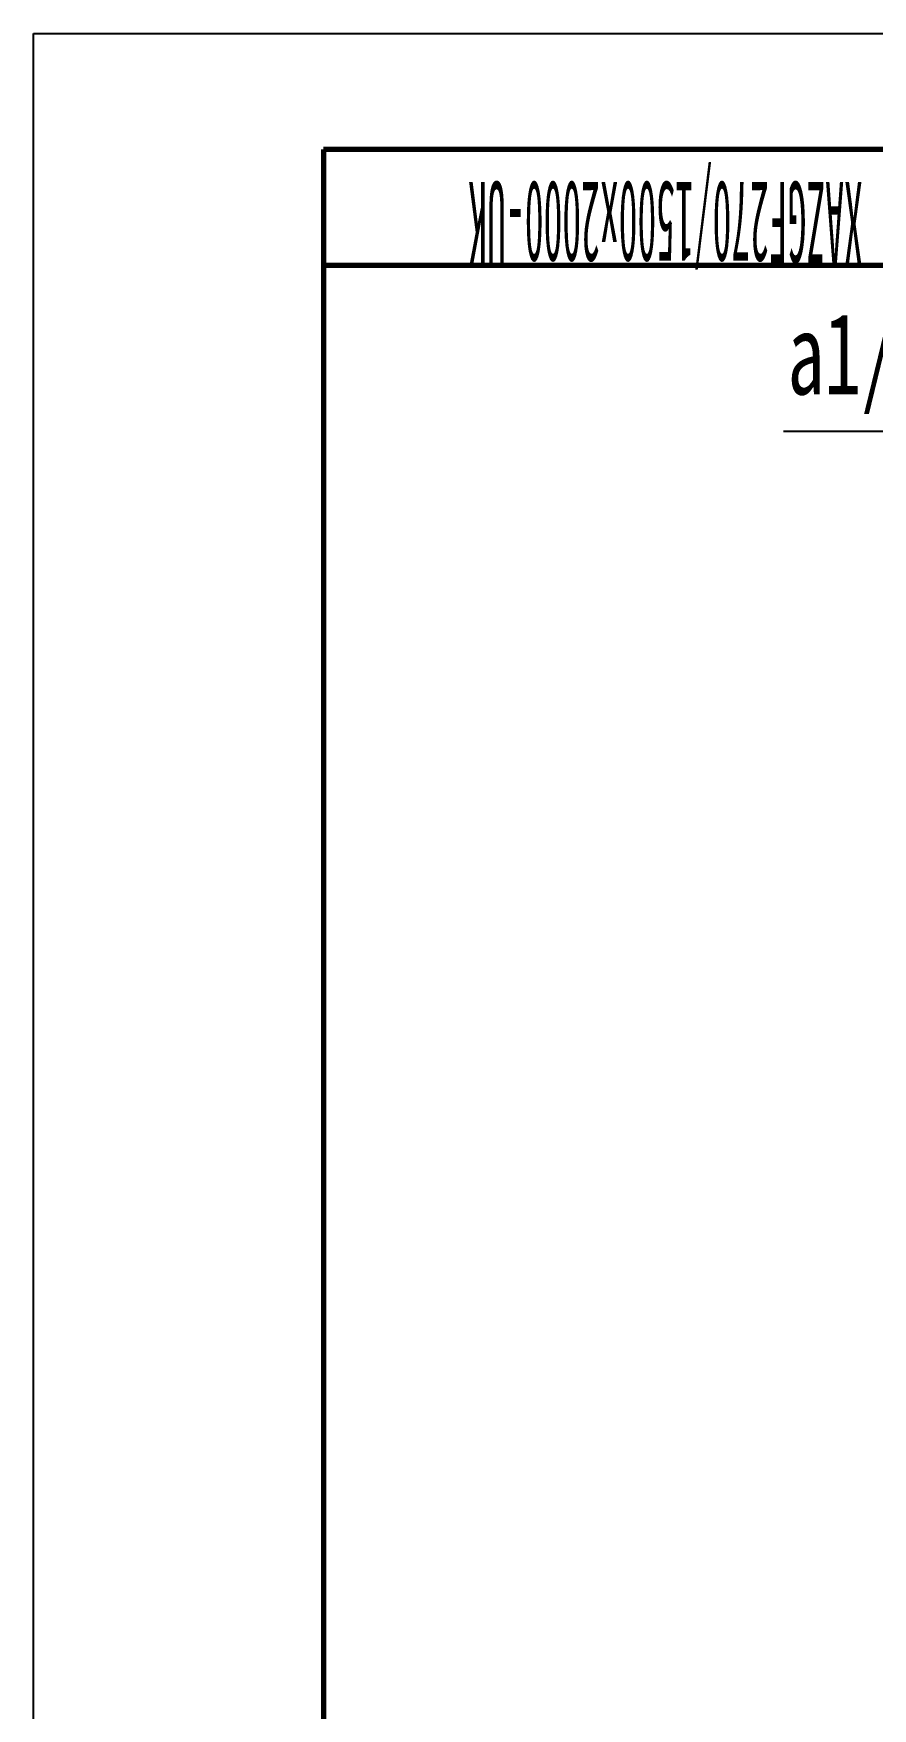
# Model space of a CAD drawing. Header units: millimetres. Extents: x -11880 to 11880, y -8400 to 8400.
# Drawn here: x -11880 to -8987, y 2621 to 8400 of the extents above; entities that cross this region are included whole.
import ezdxf

# ---------------------------------------------------------------- set-up
doc = ezdxf.new("R2010")
doc.units = ezdxf.units.MM
for name, color, linetype, lineweight in [('CAXA0', 7, 'Continuous', 70), ('CAXA3', 7, 'Continuous', 25), ('CAXA4', 3, 'Continuous', 25)]:
    doc.layers.add(name, color=color, linetype=linetype, lineweight=lineweight)
doc.styles.add('TextStyle2', font='', dxfattribs={"width": 0.339976})
doc.styles.add('标准', font='', dxfattribs={"width": 0.667})
doc.styles.get('TextStyle2').set_extended_font_data('SimSun')
doc.styles.get('标准').set_extended_font_data('SimSun')

# ---------------------------------------------------------------- blocks, each defined once
blk = doc.blocks.new('*D173')
at = {"layer": 'CAXA4', "linetype": 'Continuous', "lineweight": 25}
blk.add_hatch(color=0, dxfattribs=at).paths.add_polyline_path([(-7341, 6249.2), (-7463.2, 6354.4), (-7485.4, 6321)], flags=0)
at = {"layer": 'CAXA4', "color": 0, "linetype": 'Continuous', "lineweight": 25}
for p, q in [((-8511, 7026.5), (-9293.6, 7026.5)), ((-7341, 6249.2), (-8511, 7026.5))]:
    blk.add_line(p, q, dxfattribs=at)
at = {"layer": 'CAXA4', "color": 0, "linetype": 'Continuous', "lineweight": 25, "insert": (-9279.6, 7435.1), "char_height": 280, "attachment_point": 1, "style": '标准'}
blk.add_mtext('\\fSimSun|b0|i0|p34;a1/a2', dxfattribs=at)
blk = doc.blocks.new('CAXBLOCK303', base_point=(11480, -8000))
at = {"layer": 'CAXA0', "linetype": 'Continuous', "lineweight": 70}
for p, q in [((11480, 8000), (-10880, 8000)), ((-10880, 8000), (-10880, -8000))]:
    blk.add_line(p, q, dxfattribs=at)
at = {"layer": 'CAXA0'}
blk.add_line((-8880, 7600), (-10880, 7600), dxfattribs=at)
at = {"layer": 'CAXA3', "linetype": 'Continuous', "lineweight": 25}
for p, q in [((-11880, 8400), (11880, 8400)), ((-11880, -8400), (-11880, 8400))]:
    blk.add_line(p, q, dxfattribs=at)
at = {"layer": 'CAXA0', "linetype": 'Continuous', "lineweight": 25, "insert": (-9020, 7608.2), "char_height": 280, "attachment_point": 1, "rotation": 180, "style": 'TextStyle2'}
blk.add_mtext('\\fSimSun|b0|i0|p34;XAZGF270/1500x2000-UK', dxfattribs=at)

msp = doc.modelspace()

# ---------------------------------------------------------------- block references
at = {"layer": 'CAXA0'}
msp.add_blockref('CAXBLOCK303', (11480, -8000), dxfattribs=at)
at = {"layer": 'CAXA4', "linetype": 'Continuous', "lineweight": 70}
msp.add_blockref('*D173', (0, 0), dxfattribs=at)

doc.saveas('drawing.dxf')
